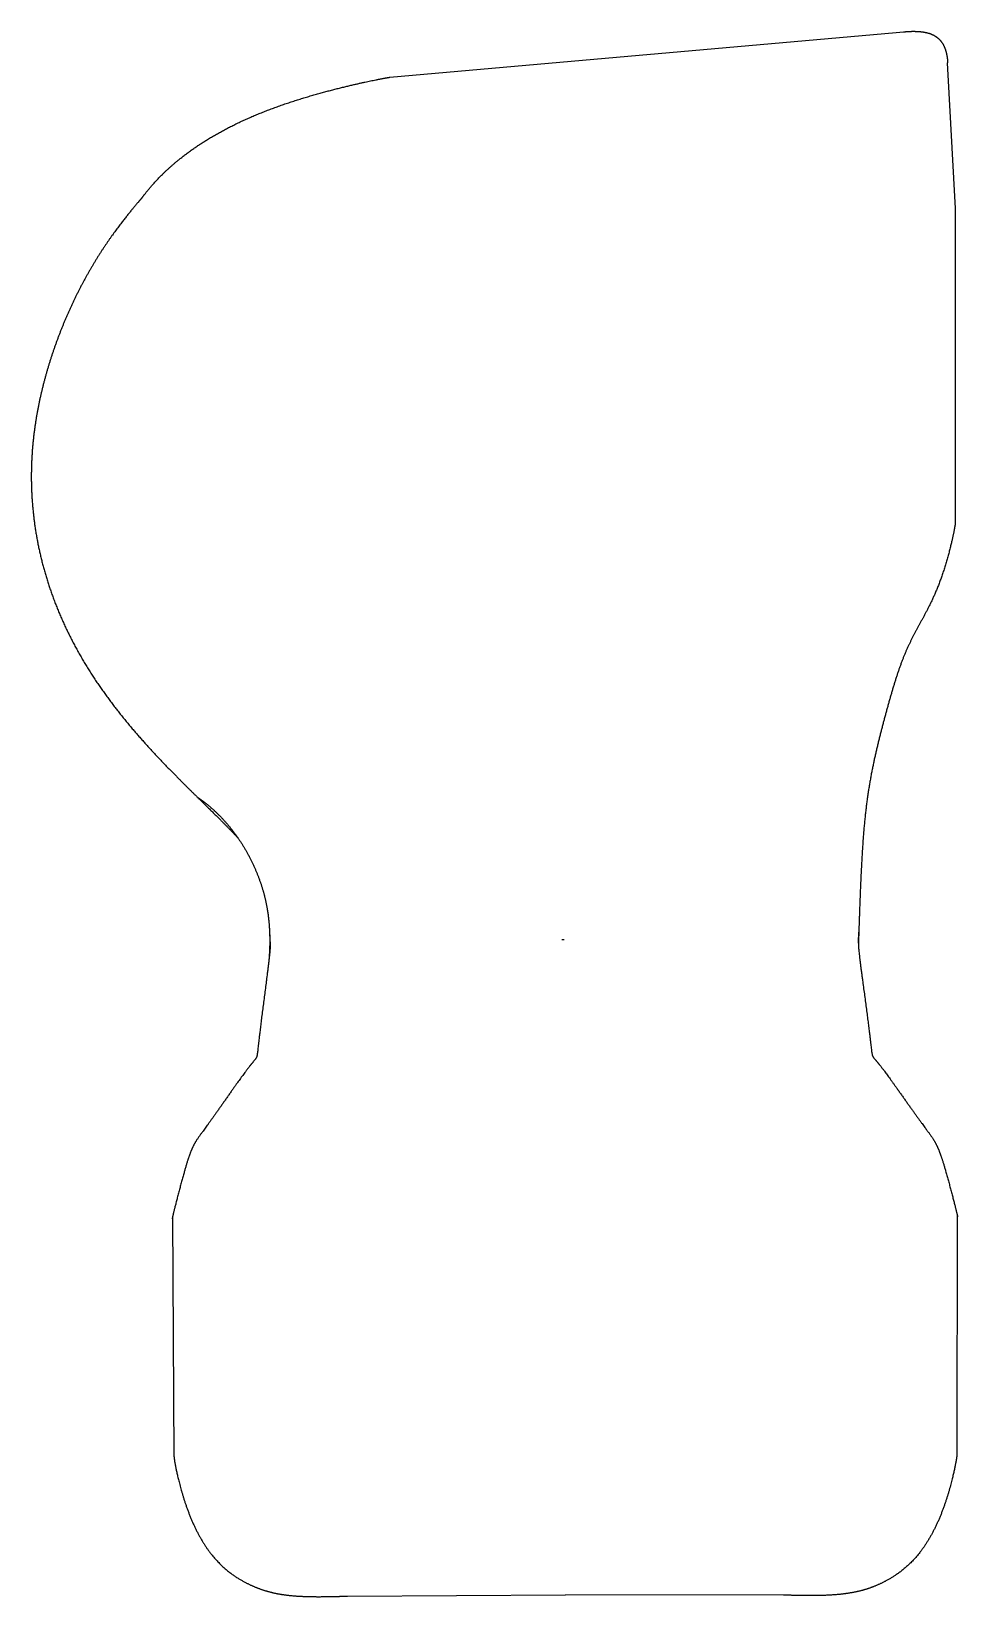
# Model space of a CAD drawing. Header units: millimetres. Extents: x 1954 to 2111, y -172 to 94.
import ezdxf

# ---------------------------------------------------------------- set-up
doc = ezdxf.new("R2010")
doc.units = ezdxf.units.MM
doc.layers.get('0').update_dxf_attribs({"linetype": 'CONTINUOUS'})

msp = doc.modelspace()

# ---------------------------------------------------------------- linework, layer by layer
for p, q in [((2014.87, 85.85), (2102.84, 93.62)), ((2111, 63.57), (2109.67, 88.32)), ((2110.98, 10.12), (2111, 63.57)), ((2044.51, -60.73), (2044.12, -60.73)), ((2094.5, -61.28), (2094.52, -61.14)), ((2094.52, -61.14), (2094.57, -59.46)), ((1977.97, -107.81), (1978.21, -148.56)), ((2111.3, -107.49), (2111.25, -148.27)), ((2007.72, -172.26), (2044.76, -172.05)), ((2081.8, -172.1), (2044.76, -172.05))]:
    msp.add_line(p, q)
for points in [[(2102.17, 93.56), (2102.46, 93.59), (2103.01, 93.64), (2103.81, 93.67), (2104.81, 93.65), (2105.93, 93.51), (2106.91, 93.22), (2107.75, 92.78), (2108.42, 92.19), (2108.95, 91.44), (2109.33, 90.54), (2109.53, 89.71), (2109.62, 89.04), (2109.66, 88.57), (2109.67, 88.32)], [(1972.78, 65.37), (1973.32, 66.09), (1974.45, 67.51), (1976.33, 69.56), (1979.19, 72.14), (1983.37, 75.11), (1988.16, 77.77), (1993.46, 80.1), (1999.09, 82.06), (2004.64, 83.63), (2009.57, 84.81), (2012.55, 85.43), (2014.03, 85.71), (2014.66, 85.81), (2014.89, 85.85)], [(1972.78, 65.37), (1972.7, 65.28), (1972.47, 65.01), (1971.86, 64.3), (1970.6, 62.81), (1968.56, 60.21), (1966.36, 57.11), (1964.19, 53.66), (1962.16, 49.98), (1960.31, 46.14), (1958.68, 42.19), (1957.25, 38.14), (1956.03, 34), (1955.06, 29.75), (1954.35, 25.38), (1953.95, 20.87), (1953.9, 16.21), (1954.24, 11.43), (1954.99, 6.54), (1956.18, 1.61), (1957.83, -3.31), (1959.92, -8.16), (1962.42, -12.87), (1965.28, -17.38), (1968.41, -21.63), (1971.68, -25.59), (1974.98, -29.23), (1978.17, -32.53), (1981.13, -35.46), (1983.76, -38.04), (1986, -40.24), (1987.45, -41.7), (1988.35, -42.63), (1988.86, -43.18), (1989.09, -43.44)], [(2110.97, 10.12), (2110.97, 10.03), (2110.93, 9.74), (2110.81, 9.01), (2110.51, 7.49), (2109.9, 4.99), (2109.11, 2.24), (2108.17, -0.44), (2107.12, -2.88), (2106.02, -5.06), (2104.93, -7.04), (2103.88, -8.94), (2102.92, -10.88), (2102.05, -12.93), (2101.26, -15.12), (2100.52, -17.42), (2099.83, -19.82), (2099.15, -22.26), (2098.49, -24.75), (2097.85, -27.26), (2097.25, -29.81), (2096.71, -32.4), (2096.24, -35.07), (2095.85, -37.84), (2095.53, -40.73), (2095.28, -43.76), (2095.08, -46.91), (2094.92, -50.12), (2094.79, -53.3), (2094.68, -56.26), (2094.6, -58.75), (2094.55, -60.17), (2094.53, -60.83), (2094.52, -61.07), (2094.52, -61.15)], [(1982.2, -36.51), (1982.49, -36.7), (1983.05, -37.1), (1983.88, -37.73), (1984.95, -38.62), (1986.21, -39.85), (1987.4, -41.17), (1988.52, -42.59), (1989.56, -44.09), (1990.51, -45.66), (1991.37, -47.28), (1992.12, -48.92), (1992.77, -50.56), (1993.29, -52.16), (1993.71, -53.71), (1994.02, -55.21), (1994.24, -56.65), (1994.38, -58.03), (1994.46, -59.37), (1994.49, -60.67), (1994.48, -61.92), (1994.43, -62.9), (1994.39, -63.62), (1994.35, -64.09), (1994.33, -64.32)], [(1994.44, -59.2), (1994.44, -59.22), (1994.44, -59.31), (1994.45, -59.53), (1994.48, -59.99), (1994.51, -60.66), (1994.53, -61.11), (1994.54, -61.32), (1994.55, -61.4), (1994.55, -61.42)], [(2094.51, -61.18), (2094.49, -61.33), (2094.5, -61.87), (2094.64, -63.4), (2095.07, -66.66), (2095.76, -71.64), (2096.35, -76.2), (2096.7, -79.31), (2096.82, -80.52), (2097.1, -80.78), (2098.14, -81.98), (2099.84, -84.26), (2101.94, -87.24), (2103.99, -90.17), (2105.66, -92.44), (2106.85, -94), (2107.67, -95.26), (2108.33, -96.76), (2109.03, -98.92), (2109.8, -101.67), (2110.56, -104.54), (2111.04, -106.42), (2111.27, -107.35), (2111.35, -107.72), (2111.38, -107.84)], [(1994.55, -61.42), (1994.57, -61.57), (1994.57, -62.1), (1994.43, -63.63), (1994.02, -66.89), (1993.35, -71.88), (1992.78, -76.44), (1992.44, -79.55), (1992.33, -80.76), (1992.05, -81.02), (1991.02, -82.23), (1989.32, -84.51), (1987.24, -87.5), (1985.2, -90.45), (1983.54, -92.72), (1982.36, -94.28), (1981.54, -95.55), (1980.89, -97.05), (1980.21, -99.22), (1979.45, -101.98), (1978.7, -104.85), (1978.22, -106.73), (1978, -107.66), (1977.92, -108.03), (1977.89, -108.15)], [(1978.21, -148.56), (1978.22, -148.69), (1978.26, -149.03), (1978.38, -149.81), (1978.69, -151.37), (1979.32, -153.97), (1980.22, -156.92), (1981.38, -159.93), (1982.79, -162.71), (1984.39, -165.1), (1986.13, -167.02), (1987.9, -168.51), (1989.64, -169.62), (1991.31, -170.46), (1992.91, -171.11), (1994.55, -171.61), (1996.34, -171.99), (1998.38, -172.24), (2000.67, -172.36), (2003.09, -172.38), (2005.32, -172.34), (2006.7, -172.3), (2007.36, -172.27), (2007.63, -172.27), (2007.72, -172.26)], [(2111.25, -148.27), (2111.24, -148.39), (2111.2, -148.73), (2111.08, -149.51), (2110.77, -151.07), (2110.14, -153.67), (2109.25, -156.63), (2108.09, -159.64), (2106.69, -162.43), (2105.09, -164.82), (2103.37, -166.75), (2101.6, -168.25), (2099.87, -169.37), (2098.21, -170.22), (2096.61, -170.88), (2094.97, -171.39), (2093.18, -171.77), (2091.15, -172.03), (2088.85, -172.17), (2086.44, -172.2), (2084.2, -172.17), (2082.83, -172.13), (2082.16, -172.11), (2081.89, -172.1), (2081.8, -172.1)]]:
    msp.add_open_spline(points, degree=5)

doc.saveas('drawing.dxf')
